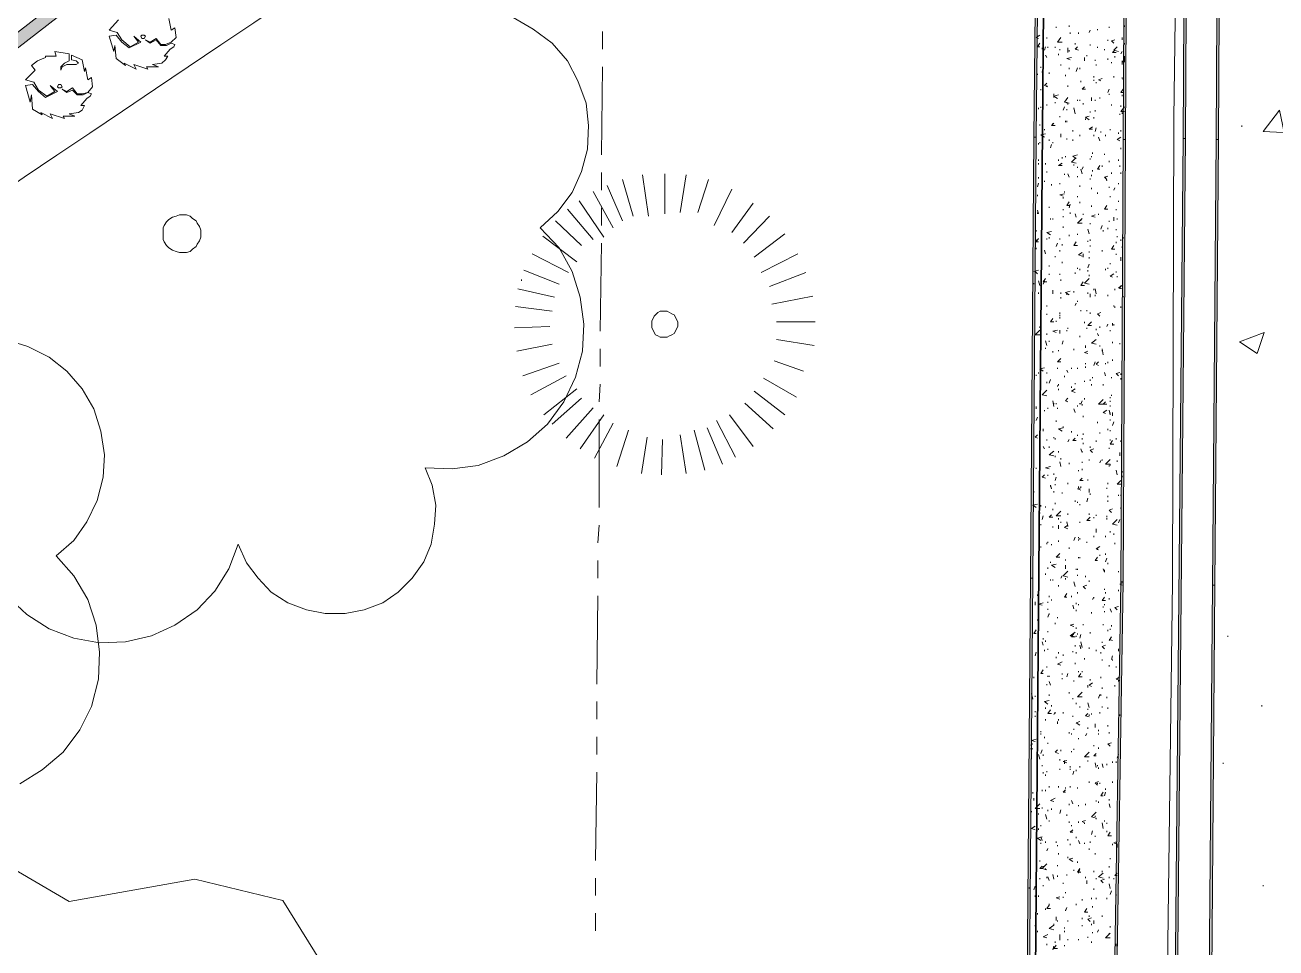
# Model space of a CAD drawing. Header units: inches. Extents: x 10 to 486, y 7 to 426.
# Drawn here: x 321 to 391.9, y 224.1 to 276.4 of the extents above; entities that cross this region are included whole.
import ezdxf

# ---------------------------------------------------------------- set-up
doc = ezdxf.new("R2010")
doc.units = ezdxf.units.IN
doc.header["$LTSCALE"] = 3
doc.header["$MEASUREMENT"] = 0
doc.layers.add('PDF_Geometry', color=7, linetype='Continuous', true_color=0x999999)
doc.layers.add('PDF_Solid Fills', color=7, linetype='Continuous')

msp = doc.modelspace()

# ---------------------------------------------------------------- hatches: boundary and pattern name
at = {"layer": 'PDF_Solid Fills', "true_color": 0x767676, "transparency": 33554559}
for points in [[(386.743, 270.017), (386.81, 270.017), (386.943, 295.083), (386.81, 295.083), (386.677, 270.017)], [(386.277, 220.017), (386.343, 220.017), (386.81, 270.017), (386.677, 270.017), (386.21, 220.017)]]:
    msp.add_hatch(color=8, dxfattribs=at).paths.add_polyline_path(points)

# ---------------------------------------------------------------- linework, layer by layer
at = {"layer": 'PDF_Geometry', "color": 7, "lineweight": 35}
msp.add_lwpolyline([(152.877, 30.217), (376.677, 27.083), (379.477, 363.817), (346.277, 380.083), (56.61, 152.817)], close=True, dxfattribs=at)
at = {"layer": 'PDF_Geometry', "color": 8, "lineweight": 13, "true_color": 0x767676}
msp.add_lwpolyline([(382.743, 203.55), (383.61, 204.083), (384.41, 204.817), (385.01, 205.683), (385.41, 206.683), (385.543, 207.683), (385.743, 220.017), (386.077, 244.883), (386.143, 271.15), (386.477, 295.083), (386.543, 320.217), (386.677, 344.883), (386.81, 364.817), (386.743, 366.083), (386.477, 367.283), (386.077, 368.417), (385.543, 369.283), (384.81, 370.15), (384.01, 370.817), (383.143, 371.35), (382.61, 371.683), (381.21, 372.283), (379.477, 372.617)], dxfattribs=at)
at = {"layer": 'PDF_Geometry', "color": 9, "lineweight": 13, "true_color": 0xbbbbbb}
msp.add_lwpolyline([(266.877, 233.283), (283.343, 246.35), (329.41, 282.017), (373.943, 316.283), (374.01, 329.217), (349.61, 349.483), (341.277, 356.683), (340.877, 356.15), (348.21, 349.817), (373.277, 328.883), (373.143, 316.617), (328.943, 282.55), (300.477, 260.483), (283.143, 247.017), (259.477, 228.683), (259.543, 228.017), (260.01, 228.017)], close=True, dxfattribs=at)
at = {"layer": 'PDF_Geometry', "lineweight": 5}
for points in [[(378.21, 270.083), (378.343, 270.083), (378.61, 295.15), (378.477, 295.15)], [(383.277, 269.95), (383.41, 269.95), (383.543, 295.083), (383.41, 295.083)], [(378.01, 245.083), (378.143, 245.083), (378.343, 270.083), (378.21, 270.083)], [(383.143, 244.883), (383.277, 244.883), (383.41, 269.95), (383.277, 269.95)], [(377.81, 220.083), (377.943, 220.083), (378.143, 245.083), (378.01, 245.083)], [(382.743, 220.083), (382.877, 220.083), (383.277, 244.883), (383.143, 244.883)]]:
    msp.add_lwpolyline(points, close=True, dxfattribs=at)
at = {"layer": 'PDF_Geometry', "color": 8, "lineweight": 5, "true_color": 0x767676}
for points in [[(386.743, 270.017), (386.81, 270.017), (386.943, 295.083), (386.81, 295.083), (386.677, 270.017)], [(388.543, 269.95), (388.677, 269.95), (388.81, 294.883), (388.677, 294.883)], [(386.277, 220.017), (386.343, 220.017), (386.81, 270.017), (386.677, 270.017), (386.21, 220.017)], [(388.343, 244.683), (388.477, 244.683), (388.677, 269.95), (388.543, 269.95)], [(388.143, 220.217), (388.277, 220.217), (388.477, 244.683), (388.343, 244.683)]]:
    msp.add_lwpolyline(points, close=True, dxfattribs=at)
at = {"layer": 'PDF_Geometry', "lineweight": 13}
for points in [[(319.943, 244.083), (321.077, 243.017), (322.343, 242.217), (323.743, 241.683), (325.21, 241.417), (326.677, 241.483), (328.143, 241.817), (329.477, 242.417), (330.743, 243.283), (331.743, 244.35), (332.543, 245.617), (333.077, 247.017), (333.543, 245.95), (334.21, 245.083), (334.943, 244.283), (335.877, 243.683), (336.943, 243.283), (338.01, 243.083), (339.143, 243.083), (340.21, 243.283), (341.277, 243.683), (342.143, 244.283), (342.943, 245.083), (343.61, 246.017), (344.01, 247.017), (344.21, 248.15), (344.277, 249.217), (344.077, 250.35), (343.677, 251.35), (345.21, 251.283), (346.677, 251.483), (348.143, 252.017), (349.477, 252.817), (350.61, 253.817), (351.543, 255.083), (352.21, 256.483), (352.61, 257.95), (352.677, 259.483), (352.477, 261.017), (352.01, 262.483), (351.277, 263.817), (350.21, 264.95), (351.21, 265.883), (352.01, 266.95), (352.543, 268.15), (352.877, 269.417), (352.943, 270.75), (352.81, 272.017), (352.343, 273.283), (351.743, 274.417), (350.877, 275.417), (349.81, 276.217), (348.677, 276.883)], [(326.277, 276.75), (325.743, 276.15), (326.21, 276.017), (326.477, 275.617), (326.943, 275.217), (327.41, 275.483), (327.143, 275.817), (327.543, 275.483), (326.877, 275.15), (326.477, 275.483), (326.143, 275.883), (325.743, 275.817), (326.01, 274.95), (326.077, 275.283), (326.143, 274.55), (326.677, 274.15), (326.61, 274.283), (327.277, 273.95), (327.143, 274.217), (327.943, 273.95), (327.877, 274.083), (328.543, 274.083), (328.21, 274.217), (328.743, 274.283), (328.943, 274.483), (329.077, 274.683), (328.877, 274.683), (329.21, 275.083), (329.41, 275.217), (329.477, 275.35), (329.277, 275.417), (329.01, 275.283), (328.677, 275.283), (328.41, 275.617), (328.077, 275.417), (327.81, 275.617), (328.077, 275.483), (328.41, 275.683), (328.677, 275.35), (328.943, 275.35), (329.277, 275.483), (329.543, 275.75), (329.477, 276.283), (329.277, 276.15), (329.143, 276.817)], [(379.477, 276.35), (379.477, 276.283)], [(380.21, 276.417), (380.21, 276.35)], [(381.343, 276.017), (381.41, 276.15)], [(381.81, 276.217), (381.81, 276.15)], [(382.477, 276.35), (382.477, 276.283)], [(383.343, 276.417), (383.343, 276.35)], [(378.477, 275.683), (378.343, 275.75), (378.543, 275.883)], [(378.543, 275.217), (378.41, 275.217), (378.543, 275.417)], [(378.743, 275.817), (378.743, 275.75)], [(378.943, 275.75), (378.943, 275.683)], [(379.81, 275.483), (379.543, 275.483), (379.743, 275.75)], [(380.277, 276.017), (380.277, 275.95)], [(380.543, 275.417), (380.543, 275.35)], [(380.743, 276.017), (380.743, 275.95)], [(382.41, 275.617), (382.41, 275.55)], [(382.743, 275.417), (382.61, 275.55), (382.81, 275.617)], [(383.21, 275.75), (383.21, 275.683), (383.21, 275.617)], [(383.343, 275.417), (383.343, 275.35)], [(378.677, 275.15), (378.677, 275.083)], [(378.743, 274.817), (378.743, 274.75)], [(378.81, 275.017), (378.877, 275.217)], [(378.943, 274.617), (378.877, 274.75)], [(379.01, 275.217), (379.01, 275.15)], [(379.41, 275.217), (379.41, 275.15)], [(379.61, 274.817), (379.61, 274.75)], [(379.677, 275.083), (379.677, 275.017)], [(380.143, 274.883), (380.143, 275.15)], [(380.21, 275.017), (380.21, 274.95)], [(380.743, 275.017), (380.543, 275.083), (380.677, 275.217)], [(380.61, 275.15), (380.61, 275.083)], [(381.21, 274.75), (381.21, 274.683)], [(381.41, 275.35), (381.41, 275.283)], [(381.81, 275.217), (381.81, 275.15)], [(382.21, 275.083), (382.21, 275.017)], [(382.877, 274.883), (382.677, 274.883), (382.81, 275.017)], [(383.01, 274.95), (382.743, 275.017), (382.943, 275.217)], [(382.81, 274.683), (382.81, 274.617)], [(383.143, 274.817), (383.21, 274.95)], [(383.343, 274.35), (383.343, 274.683)], [(378.61, 274.083), (378.61, 274.017)], [(379.743, 274.217), (379.743, 274.15)], [(380.277, 274.483), (380.077, 274.55), (380.343, 274.617)], [(380.21, 274.017), (380.21, 273.95)], [(380.61, 273.817), (380.677, 274.017)], [(380.81, 274.017), (380.81, 273.95)], [(381.077, 274.417), (381.077, 274.617)], [(381.677, 274.483), (381.677, 274.417)], [(381.743, 274.217), (381.743, 274.15)], [(382.41, 274.55), (382.41, 274.483)], [(382.61, 274.35), (382.61, 274.283)], [(383.21, 274.217), (383.21, 274.417)], [(383.277, 274.417), (383.277, 274.35)], [(378.41, 273.683), (378.41, 273.617)], [(378.677, 273.817), (378.677, 273.75)], [(379.077, 273.75), (379.077, 273.683)], [(380.01, 273.617), (380.01, 273.55)], [(380.877, 273.283), (380.877, 273.217)], [(381.61, 273.55), (381.61, 273.483)], [(381.61, 273.35), (381.61, 273.283)], [(382.01, 273.283), (381.877, 273.35), (382.077, 273.417)], [(382.743, 273.55), (382.743, 273.483)], [(383.21, 273.483), (383.21, 273.417)], [(383.277, 273.417), (383.277, 273.35)], [(378.61, 272.817), (378.61, 272.75)], [(379.01, 272.95), (378.81, 273.017), (378.943, 273.15)], [(378.943, 273.017), (378.943, 272.95)], [(379.343, 272.35), (379.343, 272.55)], [(380.143, 273.017), (380.143, 272.95)], [(381.143, 272.817), (380.943, 272.817), (381.077, 272.95)], [(381.743, 273.217), (381.743, 273.15)], [(382.41, 272.617), (382.477, 272.817)], [(382.477, 272.55), (382.477, 272.483)], [(383.277, 272.617), (383.143, 272.617), (383.277, 272.817)], [(378.61, 271.817), (378.61, 271.75)], [(378.943, 271.95), (378.943, 271.883)], [(379.543, 272.283), (379.343, 272.417), (379.61, 272.483)], [(379.41, 272.083), (379.41, 272.017)], [(379.877, 271.617), (379.943, 271.817)], [(380.21, 272.017), (379.943, 272.083), (380.143, 272.35)], [(380.077, 272.083), (380.077, 272.017)], [(380.143, 272.017), (380.143, 271.95)], [(380.677, 272.217), (380.677, 272.15)], [(380.81, 272.217), (380.81, 272.15)], [(381.01, 272.017), (381.01, 271.95)], [(381.477, 272.15), (381.477, 272.35)], [(381.677, 272.217), (381.677, 272.15)], [(381.943, 272.35), (381.943, 272.283)], [(382.61, 271.95), (382.61, 271.883)], [(383.143, 271.883), (383.143, 271.817)], [(383.343, 271.55), (383.143, 271.55), (383.343, 271.817)], [(383.21, 272.483), (383.21, 272.417)], [(378.477, 271.75), (378.477, 271.683)], [(379.677, 271.283), (379.677, 271.217)], [(380.077, 271.683), (380.077, 271.617)], [(380.543, 271.417), (380.477, 271.75)], [(381.343, 271.083), (381.143, 271.217), (381.343, 271.283)], [(381.143, 271.15), (381.143, 271.083)], [(381.41, 271.55), (381.41, 271.483)], [(381.61, 271.217), (381.61, 271.15)], [(381.677, 271.617), (381.677, 271.55)], [(383.077, 271.417), (383.077, 271.35)], [(383.21, 271.483), (383.21, 271.417)], [(383.277, 271.55), (383.277, 271.483)], [(392.343, 270.35), (391.21, 270.417), (392.143, 271.617), (392.41, 270.35)], [(378.543, 270.817), (378.543, 270.75)], [(378.81, 270.55), (378.81, 270.483)], [(379.41, 270.75), (379.21, 270.75), (379.343, 270.883)], [(379.277, 270.883), (379.277, 270.817)], [(380.01, 271.017), (380.01, 270.95)], [(380.077, 271.017), (380.077, 270.95)], [(380.41, 270.483), (380.41, 270.417)], [(381.543, 270.55), (381.343, 270.55), (381.543, 270.683)], [(381.677, 270.417), (381.743, 270.617)], [(382.01, 270.417), (382.01, 270.35)], [(382.543, 270.55), (382.543, 270.483)], [(383.143, 270.483), (383.143, 270.417)], [(390.01, 270.75), (390.01, 270.683)], [(378.477, 269.75), (378.477, 269.683)], [(378.543, 269.817), (378.543, 269.75)], [(378.81, 270.083), (378.61, 270.217), (378.877, 270.283)], [(379.077, 269.95), (379.077, 269.883)], [(379.143, 269.483), (379.21, 269.683)], [(379.277, 269.817), (379.277, 269.75)], [(379.743, 270.083), (379.743, 270.283)], [(380.077, 270.017), (380.077, 269.95)], [(380.41, 269.95), (380.41, 269.883)], [(380.81, 270.217), (380.81, 270.15)], [(381.61, 270.217), (381.61, 270.15)], [(381.943, 269.883), (381.877, 270.083)], [(382.277, 270.217), (382.277, 270.15)], [(383.077, 269.883), (382.943, 269.95), (383.143, 270.083)], [(383.01, 270.35), (383.01, 270.283)], [(380.01, 269.017), (380.01, 268.95)], [(380.61, 268.883), (380.41, 269.017), (380.677, 269.083)], [(381.477, 269.017), (381.477, 268.95)], [(381.543, 269.217), (381.543, 269.15)], [(382.21, 269.15), (382.21, 269.083)], [(383.143, 269.483), (383.143, 269.417)], [(378.477, 268.817), (378.477, 268.75)], [(378.477, 268.617), (378.477, 268.55)], [(378.877, 268.617), (378.877, 268.55)], [(379.61, 268.817), (379.61, 268.75)], [(379.81, 268.483), (379.61, 268.483), (379.81, 268.617)], [(379.81, 268.95), (379.81, 268.883)], [(380.61, 268.617), (380.343, 268.683), (380.543, 268.883)], [(380.477, 268.55), (380.477, 268.483)], [(380.677, 268.417), (380.677, 268.35)], [(380.943, 268.017), (380.877, 268.283)], [(380.943, 268.283), (381.01, 268.417)], [(381.41, 268.883), (381.41, 268.817)], [(381.943, 268.283), (381.81, 268.283), (381.943, 268.483)], [(382.077, 268.483), (382.077, 268.417)], [(382.477, 268.75), (382.477, 268.683)], [(383.01, 268.817), (383.01, 268.75)], [(383.077, 268.483), (383.077, 268.417)], [(354.877, 267.683), (355.477, 265.617)], [(356.01, 267.95), (356.343, 265.617)], [(357.277, 268.017), (357.277, 265.75)], [(358.477, 267.95), (358.143, 265.817)], [(359.743, 267.683), (359.143, 265.817)], [(378.477, 267.817), (378.477, 267.75)], [(378.81, 267.617), (378.81, 267.55)], [(378.943, 268.15), (378.943, 268.083)], [(379.943, 268.017), (379.943, 267.95)], [(380.21, 267.817), (380.143, 268.017)], [(380.677, 267.883), (380.677, 267.817)], [(381.41, 267.75), (381.41, 267.683)], [(381.477, 267.95), (381.477, 267.883)], [(381.543, 268.217), (381.543, 268.15)], [(382.343, 267.683), (382.21, 267.817), (382.41, 267.883)], [(382.343, 267.617), (382.277, 267.817)], [(382.61, 268.083), (382.61, 268.017)], [(383.143, 268.083), (383.143, 268.017)], [(353.21, 267.017), (354.343, 264.95)], [(354.01, 267.35), (354.877, 265.35)], [(361.077, 267.15), (360.077, 265.083)], [(378.41, 267.283), (378.477, 267.483)], [(379.21, 267.417), (379.21, 267.35)], [(379.677, 267.483), (379.677, 267.417)], [(379.877, 266.75), (379.677, 266.817), (379.943, 266.883)], [(379.943, 267.017), (379.943, 266.95)], [(380.81, 267.35), (380.81, 267.283)], [(381.477, 267.217), (381.477, 267.15)], [(381.81, 266.95), (381.81, 266.883)], [(382.477, 267.283), (382.477, 267.217)], [(382.743, 267.083), (382.81, 267.217)], [(383.01, 267.483), (383.01, 267.417)], [(352.41, 266.483), (353.81, 264.417)], [(362.277, 266.35), (361.077, 264.683)], [(378.41, 266.817), (378.41, 266.75)], [(379.077, 266.15), (379.077, 266.083)], [(379.877, 266.683), (379.877, 266.617)], [(380.21, 266.217), (380.077, 266.217), (380.21, 266.417)], [(380.21, 266.083), (380.277, 266.283)], [(380.677, 266.75), (380.677, 266.683)], [(380.81, 266.417), (380.81, 266.35)], [(381.477, 266.217), (381.477, 266.15)], [(382.41, 266.017), (382.21, 266.017), (382.343, 266.217)], [(382.543, 266.75), (382.543, 266.683)], [(383.01, 266.483), (383.01, 266.417)], [(351.743, 266.017), (353.21, 264.283)], [(363.21, 265.617), (361.743, 264.083)], [(378.477, 265.75), (378.41, 265.95)], [(378.41, 265.817), (378.41, 265.75)], [(378.677, 265.883), (378.677, 265.817)], [(379.143, 265.483), (379.143, 265.417)], [(379.277, 265.483), (379.277, 265.417)], [(379.877, 266.017), (379.877, 265.95)], [(379.877, 265.617), (379.877, 265.55)], [(380.277, 265.817), (380.277, 265.75)], [(380.61, 265.55), (380.543, 265.75)], [(380.943, 265.217), (380.677, 265.217), (380.943, 265.483)], [(380.877, 265.417), (380.877, 265.35)], [(381.01, 265.75), (381.01, 265.683)], [(381.677, 265.55), (381.477, 265.617), (381.677, 265.683)], [(381.877, 265.75), (381.877, 265.683)], [(382.743, 265.35), (382.743, 265.55)], [(382.877, 266.017), (382.877, 265.95)], [(382.943, 265.483), (382.943, 265.417)], [(351.077, 265.35), (352.543, 263.95)], [(378.343, 264.817), (378.343, 264.75)], [(379.143, 264.55), (378.943, 264.683), (379.21, 264.75)], [(379.877, 265.017), (379.877, 264.95)], [(381.343, 264.617), (381.277, 264.883)], [(381.41, 265.217), (381.41, 265.15)], [(382.01, 264.883), (382.077, 265.083)], [(382.143, 264.817), (382.143, 264.75)], [(382.41, 264.95), (382.41, 264.883)], [(382.477, 265.35), (382.477, 265.283)], [(382.877, 264.883), (382.877, 264.817)], [(350.343, 264.483), (352.277, 263.017)], [(364.077, 264.617), (362.343, 263.283)], [(378.477, 264.15), (378.343, 264.15), (378.477, 264.35)], [(378.343, 264.283), (378.343, 264.217)], [(378.943, 264.35), (378.943, 264.283)], [(379.077, 264.417), (379.077, 264.35)], [(379.477, 263.883), (379.543, 264.083)], [(379.677, 264.35), (379.677, 264.283)], [(379.81, 264.017), (379.81, 263.95)], [(380.21, 264.55), (380.21, 264.483)], [(380.677, 263.95), (380.477, 263.95), (380.61, 264.15)], [(380.677, 264.617), (380.677, 264.55)], [(381.277, 264.217), (381.277, 264.15)], [(381.41, 264.283), (381.41, 264.217)], [(382.877, 264.15), (382.877, 264.083)], [(382.943, 264.483), (382.943, 264.417)], [(383.143, 264.283), (383.143, 264.217)], [(349.743, 263.483), (351.81, 262.417)], [(364.81, 263.483), (362.743, 262.417)], [(378.343, 263.817), (378.343, 263.75)], [(378.877, 263.483), (378.81, 263.683)], [(379.41, 263.35), (379.41, 263.283)], [(379.677, 263.683), (379.677, 263.617)], [(380.943, 263.35), (380.743, 263.417), (380.943, 263.55)], [(381.01, 263.283), (381.01, 263.483)], [(381.343, 263.617), (381.343, 263.55)], [(381.41, 263.95), (381.41, 263.883)], [(382.077, 263.683), (382.077, 263.617)], [(382.81, 263.75), (382.61, 263.75), (382.743, 263.95)], [(382.877, 263.483), (382.877, 263.417)], [(383.21, 263.883), (383.21, 263.817)], [(378.277, 263.217), (378.277, 263.15)], [(378.277, 262.817), (378.277, 262.75)], [(379.077, 262.817), (379.077, 262.75)], [(379.81, 263.017), (379.81, 262.95)], [(380.677, 262.683), (380.677, 262.617)], [(380.81, 262.617), (380.81, 262.55)], [(381.277, 262.683), (381.343, 262.883)], [(381.343, 263.283), (381.343, 263.217)], [(382.277, 262.617), (382.277, 262.55)], [(382.41, 262.683), (382.41, 262.617)], [(382.543, 262.95), (382.543, 262.883)], [(383.143, 263.083), (383.143, 263.283)], [(349.143, 262.017), (349.143, 261.95)], [(349.277, 262.55), (351.277, 261.75)], [(365.277, 262.417), (363.21, 261.617)], [(378.21, 262.483), (378.477, 262.55)], [(378.277, 262.483), (378.41, 262.35)], [(378.543, 261.683), (378.477, 261.95)], [(378.61, 262.217), (378.61, 262.15)], [(378.943, 261.883), (378.743, 261.883), (378.877, 262.083)], [(378.743, 261.75), (378.81, 261.95)], [(379.077, 262.35), (379.077, 262.283)], [(379.677, 262.35), (379.677, 262.283)], [(379.743, 262.017), (379.743, 261.95)], [(380.543, 262.417), (380.543, 262.35)], [(381.077, 261.683), (380.877, 261.683), (381.01, 261.883)], [(381.343, 261.75), (381.077, 261.817), (381.343, 262.083)], [(381.277, 262.55), (381.277, 262.483)], [(382.677, 262.15), (382.543, 262.217), (382.743, 262.35)], [(382.877, 262.483), (382.877, 262.417)], [(382.943, 262.217), (382.943, 262.15)], [(348.943, 261.483), (351.01, 261.017)], [(378.21, 261.817), (378.21, 261.75)], [(378.477, 261.283), (378.477, 261.217)], [(379.277, 261.217), (379.277, 261.417)], [(379.743, 261.283), (379.743, 261.217)], [(380.21, 261.15), (380.01, 261.283), (380.277, 261.35)], [(380.077, 261.217), (380.077, 261.15)], [(380.477, 261.35), (380.477, 261.283)], [(381.277, 261.283), (381.277, 261.217)], [(381.41, 261.017), (381.41, 261.217)], [(381.61, 261.483), (381.61, 261.417)], [(381.743, 261.217), (381.677, 261.483)], [(382.81, 261.483), (382.81, 261.417)], [(383.21, 261.483), (383.01, 261.55), (383.21, 261.683)], [(383.077, 261.483), (383.143, 261.683)], [(348.81, 260.483), (350.877, 260.217)], [(365.677, 261.083), (363.343, 260.617)], [(378.943, 260.55), (378.943, 260.483)], [(379.743, 261.017), (379.743, 260.95)], [(380.543, 260.55), (380.61, 260.683)], [(380.677, 260.817), (380.677, 260.75)], [(381.677, 261.15), (381.677, 261.083)], [(382.41, 261.15), (382.41, 261.083)], [(382.743, 260.55), (382.743, 260.483)], [(382.81, 260.483), (382.81, 260.417)], [(383.143, 260.483), (383.143, 260.417)], [(383.277, 261.083), (383.277, 261.017)], [(378.943, 260.083), (378.943, 260.017)], [(379.343, 259.617), (379.143, 259.617), (379.277, 259.817)], [(379.677, 260.15), (379.677, 260.083)], [(379.677, 260.017), (379.677, 259.95)], [(379.677, 259.883), (379.677, 259.817)], [(380.877, 260.283), (380.877, 260.217)], [(381.21, 260.283), (381.21, 260.217)], [(381.41, 260.15), (381.41, 260.083)], [(381.943, 259.95), (381.81, 260.083), (382.01, 260.15)], [(348.743, 259.283), (350.743, 259.35)], [(365.81, 259.617), (363.61, 259.617)], [(378.543, 258.883), (378.277, 258.883), (378.543, 259.15)], [(378.543, 259.35), (378.543, 259.283)], [(379.477, 259.017), (379.277, 259.083), (379.543, 259.15)], [(379.477, 259.683), (379.477, 259.617)], [(379.677, 259.017), (379.677, 258.95), (379.677, 259.15)], [(380.077, 259.15), (380.077, 259.083)], [(380.143, 259.283), (380.143, 259.217)], [(381.077, 259.617), (381.077, 259.55)], [(381.21, 259.283), (381.21, 259.217)], [(381.477, 259.417), (381.277, 259.417), (381.477, 259.617)], [(381.743, 259.217), (381.743, 259.15)], [(381.943, 259.35), (381.943, 259.283)], [(382.343, 259.35), (382.41, 259.483)], [(382.543, 259.15), (382.543, 259.083)], [(382.677, 259.55), (382.677, 259.483), (382.677, 259.417)], [(382.743, 259.483), (382.743, 259.417)], [(320.677, 233.417), (321.943, 234.217), (323.143, 235.217), (324.077, 236.483), (324.743, 237.817), (325.143, 239.35), (325.21, 240.883), (325.01, 242.417), (324.543, 243.883), (323.743, 245.217), (322.743, 246.35), (323.743, 247.217), (324.477, 248.283), (325.077, 249.483), (325.41, 250.817), (325.477, 252.083), (325.277, 253.417), (324.877, 254.683), (324.21, 255.817), (323.343, 256.817), (322.343, 257.617), (321.143, 258.217), (319.877, 258.617)], [(348.877, 257.95), (350.877, 258.35)], [(365.743, 258.283), (363.61, 258.617)], [(378.943, 258.283), (378.877, 258.55)], [(378.943, 258.95), (378.943, 258.883)], [(379.077, 258.55), (379.077, 258.483)], [(379.81, 258.35), (379.877, 258.55)], [(380.81, 258.817), (380.81, 258.75)], [(381.743, 258.35), (381.477, 258.417), (381.743, 258.617)], [(381.877, 258.817), (381.81, 258.95)], [(382.677, 258.483), (382.677, 258.417)], [(383.077, 258.417), (383.077, 258.35)], [(378.877, 258.15), (378.877, 258.083)], [(379.277, 257.95), (379.277, 257.883)], [(379.61, 258.017), (379.61, 257.95)], [(380.477, 258.083), (380.477, 258.017)], [(381.277, 257.817), (381.077, 257.883), (381.277, 257.95)], [(381.143, 258.283), (381.143, 258.217), (381.143, 258.15)], [(381.943, 258.283), (381.943, 258.217)], [(382.143, 257.75), (382.077, 258.083)], [(382.077, 258.017), (382.077, 257.95)], [(349.21, 256.55), (351.277, 257.283)], [(363.477, 257.417), (365.143, 256.817)], [(378.743, 256.817), (378.543, 256.95), (378.81, 257.017)], [(379.743, 257.35), (379.543, 257.35), (379.743, 257.55)], [(379.543, 257.017), (379.543, 256.95)], [(380.343, 257.017), (380.343, 256.95)], [(380.677, 257.017), (380.677, 256.95)], [(381.143, 257.283), (381.143, 257.217)], [(381.143, 257.083), (381.143, 257.017)], [(381.61, 257.15), (381.677, 257.35)], [(381.877, 257.15), (381.743, 257.217), (381.877, 257.35)], [(382.277, 257.283), (382.277, 257.217)], [(382.41, 257.35), (382.41, 257.283)], [(382.677, 257.483), (382.677, 257.417)], [(349.677, 255.483), (351.677, 256.55)], [(364.743, 255.35), (362.877, 256.417)], [(378.343, 256.617), (378.343, 256.55)], [(378.477, 256.75), (378.477, 256.683)], [(378.943, 256.75), (378.943, 256.683)], [(378.943, 256.217), (378.943, 256.15)], [(379.077, 256.15), (379.143, 256.35)], [(379.943, 256.55), (379.943, 256.483)], [(380.143, 256.75), (380.077, 256.883)], [(381.077, 256.283), (381.077, 256.217)], [(381.41, 256.35), (381.41, 256.283)], [(381.543, 256.483), (381.543, 256.417)], [(382.277, 256.55), (382.21, 256.75)], [(382.61, 256.483), (382.61, 256.417)], [(383.01, 256.55), (382.877, 256.683), (383.077, 256.75)], [(383.143, 256.683), (383.143, 256.617)], [(383.143, 256.417), (383.143, 256.35)], [(350.41, 254.35), (352.277, 255.817)], [(364.077, 254.35), (362.343, 255.683)], [(378.943, 255.417), (378.677, 255.483), (378.943, 255.75)], [(379.543, 256.017), (379.543, 255.95)], [(379.61, 256.083), (379.61, 256.017)], [(379.61, 255.817), (379.61, 255.75)], [(380.343, 255.95), (380.343, 255.883)], [(380.543, 255.617), (380.343, 255.683), (380.543, 255.817)], [(380.543, 256.15), (380.543, 256.083)], [(381.477, 256.083), (381.477, 256.017)], [(382.143, 256.083), (382.143, 256.017)], [(382.61, 255.483), (382.61, 255.417)], [(350.877, 253.817), (352.543, 255.283)], [(363.41, 253.55), (361.81, 255.017)], [(378.343, 254.683), (378.343, 254.817)], [(379.343, 254.817), (379.277, 255.15)], [(379.343, 255.017), (379.343, 254.95)], [(379.477, 255.017), (379.477, 254.95)], [(380.143, 255.083), (380.01, 255.15), (380.143, 255.283)], [(380.677, 254.883), (380.677, 254.817)], [(380.81, 255.017), (380.81, 254.95)], [(380.877, 254.95), (380.943, 255.15)], [(380.943, 254.95), (380.943, 254.883)], [(381.077, 255.283), (381.077, 255.217)], [(382.143, 254.95), (381.877, 254.95), (382.143, 255.217)], [(382.343, 254.95), (382.143, 254.95), (382.277, 255.083)], [(382.543, 255.35), (382.543, 255.283)], [(382.543, 255.15), (382.543, 255.083)], [(382.543, 254.883), (382.543, 254.817)], [(351.677, 253.017), (353.21, 254.75)], [(352.477, 252.417), (353.81, 254.35)], [(362.277, 252.55), (360.943, 254.35)], [(378.343, 254.017), (378.41, 254.217)], [(378.81, 254.617), (378.81, 254.55)], [(379.01, 254.75), (379.01, 254.683)], [(379.543, 254.75), (379.543, 254.683)], [(380.543, 254.483), (380.477, 254.683)], [(381.01, 254.283), (381.01, 254.217)], [(382.277, 254.417), (382.143, 254.483), (382.343, 254.617)], [(382.543, 254.35), (382.477, 254.617)], [(382.543, 254.483), (382.543, 254.417)], [(382.543, 254.083), (382.543, 254.017)], [(382.677, 254.283), (382.677, 254.483)], [(353.277, 251.883), (354.343, 253.883)], [(354.543, 251.417), (355.21, 253.483)], [(359.543, 251.217), (358.943, 253.483)], [(360.543, 251.55), (359.677, 253.617)], [(361.277, 251.95), (360.21, 254.017)], [(378.743, 253.55), (378.743, 253.483), (378.743, 253.417)], [(379.477, 254.017), (379.477, 253.95)], [(379.81, 253.417), (379.61, 253.55), (379.877, 253.617), (379.877, 253.683)], [(380.343, 253.417), (380.343, 253.35)], [(381.81, 253.95), (381.81, 253.883)], [(382.41, 253.55), (382.41, 253.483)], [(382.543, 253.483), (382.543, 253.417)], [(382.677, 253.75), (382.743, 253.95)], [(355.943, 251.017), (356.277, 253.083)], [(357.077, 250.95), (357.143, 252.95)], [(358.477, 251.017), (358.143, 253.217)], [(378.41, 253.017), (378.277, 253.083), (378.41, 253.217)], [(378.943, 252.95), (378.943, 252.883)], [(379.343, 253.083), (379.343, 253.017)], [(379.41, 253.017), (379.41, 252.95)], [(380.143, 252.817), (380.21, 252.95)], [(380.61, 252.883), (380.41, 252.883), (380.543, 253.017)], [(380.677, 253.217), (380.677, 253.15)], [(380.943, 253.017), (380.943, 252.95)], [(381.01, 253.283), (381.01, 253.217)], [(381.01, 252.75), (381.01, 252.683)], [(381.743, 252.883), (381.743, 252.817)], [(381.943, 253.35), (381.943, 253.283)], [(382.543, 252.95), (382.543, 252.883)], [(382.743, 252.683), (382.543, 252.683), (382.677, 252.883)], [(382.877, 253.017), (382.877, 252.95)], [(383.143, 252.883), (383.143, 252.817)], [(378.81, 252.417), (378.743, 252.55)], [(379.077, 252.55), (379.077, 252.483)], [(379.343, 252.017), (379.077, 252.083), (379.343, 252.283)], [(379.41, 252.017), (379.41, 251.95)], [(379.61, 252.283), (379.61, 252.217)], [(380.943, 252.283), (380.943, 252.217), (380.877, 252.417)], [(381.41, 252.55), (381.41, 252.483)], [(381.543, 252.217), (381.41, 252.35), (381.61, 252.417)], [(382.477, 252.483), (382.477, 252.417)], [(383.077, 252.017), (383.077, 252.217)], [(378.343, 251.35), (378.343, 251.283)], [(379.077, 251.283), (378.877, 251.35), (379.143, 251.417)], [(379.743, 251.417), (379.677, 251.683)], [(379.743, 251.883), (379.743, 251.817)], [(380.21, 251.617), (380.21, 251.55)], [(380.943, 251.683), (380.943, 251.617)], [(380.943, 251.283), (380.943, 251.217)], [(381.343, 251.817), (381.343, 251.75)], [(381.943, 251.617), (382.01, 251.75)], [(382.077, 251.817), (382.077, 251.75)], [(382.543, 251.483), (382.543, 251.55), (382.277, 251.55), (382.543, 251.817)], [(382.477, 251.483), (382.477, 251.417)], [(382.943, 251.75), (382.943, 251.683)], [(378.877, 250.75), (378.677, 250.817), (378.81, 250.95)], [(379.01, 250.95), (379.01, 250.883)], [(379.343, 251.017), (379.343, 250.95)], [(379.41, 250.617), (379.477, 250.817)], [(380.743, 251.217), (380.743, 251.15)], [(381.01, 250.617), (380.81, 250.617), (380.943, 250.75)], [(381.277, 250.683), (381.277, 250.617)], [(382.943, 250.95), (382.877, 251.217)], [(383.143, 250.417), (382.943, 250.417), (383.143, 250.617)], [(383.21, 250.883), (383.21, 250.817)], [(378.21, 250.017), (378.21, 249.95)], [(379.21, 250.15), (379.143, 250.35), (379.143, 250.283)], [(379.343, 250.017), (379.343, 249.95)], [(379.41, 250.417), (379.41, 250.35)], [(379.81, 249.95), (379.81, 249.883)], [(380.143, 250.483), (380.143, 250.417)], [(380.877, 250.083), (380.677, 250.15), (380.877, 250.217), (380.877, 250.283)], [(380.743, 250.283), (380.743, 250.217)], [(381.343, 249.95), (381.343, 250.15)], [(381.41, 249.883), (381.41, 249.817)], [(382.343, 250.217), (382.343, 250.15)], [(382.41, 250.483), (382.41, 250.417)], [(383.01, 249.817), (383.01, 249.75)], [(383.143, 249.817), (383.143, 249.75)], [(378.343, 249.083), (378.143, 249.217), (378.41, 249.283)], [(378.61, 249.217), (378.61, 249.15)], [(378.877, 249.15), (378.877, 249.083)], [(379.41, 249.35), (379.41, 249.283)], [(380.543, 249.483), (380.543, 249.417)], [(380.677, 249.417), (380.677, 249.35)], [(380.81, 249.283), (380.81, 249.217)], [(381.21, 249.417), (381.277, 249.617)], [(382.41, 249.483), (382.41, 249.417)], [(378.543, 248.817), (378.543, 248.75)], [(378.677, 248.417), (378.743, 248.617)], [(379.277, 248.55), (379.077, 248.55), (379.21, 248.683)], [(379.277, 249.017), (379.277, 248.95)], [(379.743, 248.617), (379.477, 248.617), (379.743, 248.883)], [(379.61, 248.483), (379.61, 248.417)], [(380.143, 248.75), (380.143, 248.683)], [(381.41, 248.35), (381.21, 248.35), (381.41, 248.55)], [(381.343, 248.75), (381.343, 248.683)], [(381.61, 248.55), (381.61, 248.483)], [(381.743, 248.683), (381.743, 248.617)], [(382.343, 248.617), (382.343, 248.55)], [(382.343, 248.483), (382.343, 248.417)], [(382.61, 248.817), (382.477, 248.95), (382.677, 249.017)], [(382.943, 248.083), (382.677, 248.15), (382.943, 248.417)], [(383.01, 248.217), (383.077, 248.417)], [(383.143, 249.083), (383.143, 249.017)], [(378.61, 248.15), (378.61, 248.083)], [(379.277, 248.017), (379.277, 247.95)], [(379.61, 247.883), (379.61, 248.083)], [(379.743, 248.283), (379.743, 248.217)], [(380.143, 247.883), (379.943, 247.95), (380.143, 248.083)], [(380.143, 248.017), (380.077, 248.283)], [(380.81, 248.283), (380.81, 248.217)], [(381.743, 247.683), (381.743, 247.883)], [(382.543, 247.75), (382.543, 247.683)], [(378.943, 247.083), (378.943, 247.017)], [(379.01, 247.15), (379.01, 247.083)], [(379.21, 247.017), (379.21, 246.95)], [(379.61, 247.217), (379.61, 247.15)], [(380.477, 247.217), (380.543, 247.417)], [(380.743, 247.417), (380.743, 247.35)], [(380.743, 247.283), (380.743, 247.217)], [(380.81, 247.35), (380.81, 247.283)], [(381.21, 247.15), (381.21, 247.083)], [(381.61, 247.483), (381.61, 247.417)], [(382.277, 247.483), (382.277, 247.417)], [(382.743, 247.617), (382.743, 247.55)], [(382.81, 247.083), (382.81, 247.017)], [(378.61, 246.883), (378.61, 246.817)], [(379.677, 246.283), (379.477, 246.283), (379.677, 246.483)], [(380.21, 246.817), (380.21, 246.75)], [(380.743, 246.283), (380.743, 246.217)], [(380.81, 246.283), (380.81, 246.217)], [(381.81, 246.083), (381.677, 246.083), (381.81, 246.283)], [(381.877, 246.683), (381.743, 246.75), (381.943, 246.883)], [(381.81, 246.75), (381.81, 246.683)], [(381.943, 246.417), (381.943, 246.35)], [(382.277, 246.483), (382.277, 246.417)], [(378.143, 245.95), (378.143, 245.883)], [(379.01, 245.683), (379.01, 245.617)], [(379.143, 246.017), (379.143, 245.95)], [(379.41, 245.683), (379.21, 245.817), (379.477, 245.883)], [(380.01, 246.15), (380.01, 246.083)], [(380.01, 245.617), (380.01, 245.817)], [(380.61, 245.617), (380.61, 245.55)], [(380.677, 245.617), (380.677, 245.55)], [(382.21, 245.55), (382.21, 245.483), (382.21, 245.417), (382.143, 245.617)], [(382.277, 246.017), (382.343, 246.217)], [(382.41, 245.95), (382.41, 245.883)], [(378.877, 245.35), (378.877, 245.283)], [(379.143, 245.017), (379.143, 244.95)], [(379.277, 245.017), (379.277, 244.95)], [(379.743, 245.083), (379.81, 245.217)], [(380.143, 245.15), (379.877, 245.217), (380.143, 245.483)], [(380.01, 245.083), (380.01, 245.017)], [(380.543, 244.617), (380.477, 244.883)], [(380.677, 245.283), (380.677, 245.217)], [(381.143, 245.217), (381.143, 245.15)], [(381.343, 244.95), (381.343, 244.883)], [(383.01, 245.483), (383.01, 245.417)], [(383.143, 245.283), (383.143, 245.217)], [(378.41, 244.15), (378.41, 244.083)], [(379.61, 244.683), (379.61, 244.617)], [(380.077, 244.017), (379.943, 244.017), (380.077, 244.217)], [(380.677, 244.283), (380.677, 244.217)], [(381.143, 244.483), (381.01, 244.617), (381.21, 244.683)], [(382.21, 244.483), (382.21, 244.417)], [(382.277, 244.283), (382.277, 244.217)], [(383.01, 244.417), (383.01, 244.35)], [(383.21, 244.683), (383.077, 244.75), (383.21, 244.817)], [(378.277, 243.55), (378.277, 243.75)], [(378.477, 243.817), (378.477, 243.75)], [(378.677, 243.55), (378.477, 243.617), (378.743, 243.683)], [(379.01, 243.75), (379.01, 243.683)], [(379.077, 244.083), (379.077, 244.017)], [(379.21, 243.883), (379.21, 243.817)], [(380.01, 244.083), (380.01, 244.017)], [(380.343, 244.083), (380.343, 244.017)], [(380.477, 243.35), (380.41, 243.55)], [(380.61, 243.683), (380.61, 243.617)], [(380.743, 243.617), (380.743, 243.55)], [(381.543, 243.883), (381.61, 244.017), (381.61, 243.95)], [(382.277, 243.817), (382.077, 243.817), (382.21, 244.017)], [(382.143, 243.483), (382.143, 243.417)], [(382.21, 243.617), (382.21, 243.55)], [(382.477, 243.95), (382.477, 243.883)], [(382.943, 243.283), (382.81, 243.417), (383.01, 243.483)], [(378.41, 242.75), (378.41, 242.683)], [(379.01, 243.35), (379.01, 243.283)], [(379.01, 242.883), (379.077, 243.083), (379.077, 243.017)], [(379.543, 242.883), (379.543, 242.817)], [(380.61, 243.283), (380.61, 243.217)], [(381.477, 243.15), (381.477, 243.083)], [(382.21, 243.217), (382.21, 243.15)], [(382.61, 243.15), (382.543, 243.35)], [(378.343, 241.95), (378.21, 241.95), (378.343, 242.15)], [(379.01, 242.083), (379.01, 242.017)], [(379.41, 242.55), (379.41, 242.483)], [(380.477, 242.35), (380.277, 242.417), (380.477, 242.483)], [(380.543, 242.017), (380.277, 241.817), (380.543, 241.75), (380.343, 241.75), (380.477, 241.95)], [(380.61, 242.283), (380.61, 242.217)], [(381.01, 242.483), (381.01, 242.417)], [(381.41, 242.017), (381.41, 241.95)], [(382.143, 242.483), (382.143, 242.417)], [(382.41, 242.15), (382.41, 242.083)], [(382.543, 242.217), (382.543, 242.15)], [(382.61, 242.417), (382.61, 242.35)], [(378.743, 241.283), (378.677, 241.483)], [(378.743, 241.683), (378.743, 241.617)], [(378.877, 241.55), (378.877, 241.483)], [(380.61, 241.817), (380.61, 241.75)], [(380.677, 241.95), (380.677, 241.883)], [(380.81, 241.683), (380.877, 241.883)], [(380.943, 241.15), (380.877, 241.483)], [(382.077, 241.483), (382.077, 241.417)], [(382.477, 241.55), (382.61, 241.75)], [(382.477, 241.617), (382.677, 241.55)], [(383.077, 241.483), (383.077, 241.417)], [(389.21, 241.817), (389.21, 241.75)], [(378.277, 240.683), (378.343, 240.883)], [(378.81, 241.017), (378.81, 240.95)], [(379.01, 241.083), (379.01, 241.017)], [(379.477, 240.617), (379.477, 240.55)], [(379.61, 240.883), (379.61, 240.817)], [(379.877, 240.75), (379.877, 240.683)], [(380.41, 240.95), (380.41, 240.883)], [(380.543, 241.283), (380.543, 241.217)], [(380.61, 240.883), (380.61, 240.817)], [(380.877, 241.083), (380.81, 241.283)], [(381.343, 241.15), (381.343, 241.083)], [(381.743, 241.017), (381.743, 240.95)], [(382.01, 240.883), (382.01, 240.817)], [(382.21, 241.083), (382.077, 241.217), (382.277, 241.283)], [(382.61, 240.483), (382.677, 240.683)], [(383.01, 240.95), (383.01, 241.083)], [(378.743, 239.683), (378.61, 239.683), (378.743, 239.883)], [(378.943, 240.083), (378.943, 240.017)], [(379.743, 240.15), (379.543, 240.217), (379.81, 240.35)], [(380.543, 240.283), (380.543, 240.217)], [(381.077, 240.55), (381.077, 240.483)], [(382.077, 240.483), (382.077, 240.417)], [(382.477, 240.15), (382.477, 240.083)], [(382.677, 240.483), (382.677, 240.417)], [(382.877, 240.083), (382.877, 240.017)], [(378.21, 239.483), (378.21, 239.417)], [(379.01, 239.55), (379.01, 239.483)], [(379.077, 239.55), (379.077, 239.483)], [(379.143, 239.017), (379.077, 239.217)], [(379.81, 239.683), (379.81, 239.617)], [(379.81, 239.417), (379.81, 239.35)], [(380.077, 239.483), (380.143, 239.683)], [(380.477, 239.283), (380.477, 239.217)], [(380.743, 239.817), (380.743, 239.75)], [(380.943, 239.483), (380.743, 239.483), (380.877, 239.683)], [(380.943, 239.817), (380.943, 239.75)], [(381.41, 239.35), (381.41, 239.283)], [(382.01, 239.483), (382.01, 239.417)], [(383.077, 239.283), (382.877, 239.35), (383.077, 239.483)], [(383.01, 239.283), (383.01, 239.217)], [(378.143, 238.217), (378.077, 238.55)], [(378.943, 239.083), (378.943, 239.017)], [(379.077, 238.483), (379.077, 238.417)], [(380.21, 238.617), (380.21, 238.55)], [(380.943, 238.35), (380.677, 238.35), (380.943, 238.617)], [(381.277, 238.883), (381.277, 239.017)], [(381.477, 238.95), (381.343, 239.017), (381.543, 239.15)], [(381.877, 238.283), (381.943, 238.483)], [(382.01, 238.483), (382.01, 238.417)], [(382.077, 238.883), (382.077, 238.817)], [(382.81, 239.017), (382.81, 238.95)], [(378.277, 238.417), (378.277, 238.35)], [(379.01, 237.95), (378.81, 238.083), (379.077, 238.15)], [(378.877, 238.083), (378.877, 238.017)], [(378.877, 237.75), (378.877, 237.683)], [(379.21, 237.883), (379.21, 237.817)], [(380.41, 238.283), (380.41, 238.217)], [(380.61, 238.017), (380.61, 237.95)], [(380.81, 237.817), (380.81, 237.75)], [(381.343, 237.75), (381.277, 238.017)], [(382.077, 237.817), (382.077, 237.75)], [(382.343, 238.35), (382.343, 238.283)], [(382.41, 237.75), (382.41, 237.683)], [(391.143, 237.883), (391.143, 237.817)], [(378.277, 237.55), (378.277, 237.483)], [(378.277, 237.283), (378.277, 237.217)], [(378.877, 237.083), (378.877, 237.017)], [(379.21, 237.417), (379.01, 237.417), (379.143, 237.617)], [(379.343, 237.35), (379.41, 237.483), (379.41, 237.417)], [(379.61, 237.083), (379.61, 237.017)], [(379.877, 237.483), (379.877, 237.417)], [(380.41, 237.283), (380.41, 237.217)], [(381.343, 237.217), (381.143, 237.283), (381.277, 237.417)], [(381.277, 237.683), (381.277, 237.617)], [(381.343, 237.35), (381.343, 237.283)], [(381.477, 237.417), (381.477, 237.35)], [(381.943, 237.483), (381.943, 237.417)], [(383.077, 237.35), (383.077, 237.283)], [(378.61, 236.417), (378.61, 236.35)], [(379.543, 236.817), (379.543, 236.95)], [(380.21, 236.35), (380.21, 236.283)], [(380.477, 236.55), (380.477, 236.483)], [(380.81, 236.75), (380.61, 236.883), (380.81, 236.95)], [(381.277, 236.617), (381.277, 236.55)], [(381.677, 236.617), (381.677, 236.817)], [(381.877, 236.483), (381.877, 236.417)], [(382.41, 236.75), (382.41, 236.683)], [(382.477, 236.35), (382.477, 236.283)], [(378.01, 235.617), (378.143, 235.683)], [(378.277, 235.817), (378.077, 235.883), (378.343, 235.95)], [(378.61, 236.283), (378.61, 236.217)], [(378.81, 236.083), (378.81, 236.017)], [(379.01, 235.75), (379.01, 235.683)], [(380.343, 236.283), (380.343, 236.217)], [(380.743, 236.017), (380.743, 235.95)], [(381.143, 236.15), (381.21, 236.283)], [(381.61, 235.617), (381.61, 235.55)], [(381.877, 236.283), (381.877, 236.217)], [(382.543, 235.55), (382.41, 235.683), (382.61, 235.75)], [(378.01, 235.417), (378.143, 235.417)], [(378.543, 234.817), (378.477, 235.083)], [(378.61, 235.15), (378.677, 235.35)], [(378.743, 235.083), (378.743, 235.017)], [(379.61, 235.15), (379.41, 235.217), (379.543, 235.35)], [(379.743, 235.35), (379.743, 235.283)], [(380.343, 235.283), (380.343, 235.217)], [(380.477, 235.417), (380.477, 235.35)], [(381.343, 234.95), (381.077, 234.95), (381.343, 235.217)], [(381.743, 235.017), (381.61, 235.017), (381.743, 235.15)], [(381.877, 235.483), (381.877, 235.417)], [(382.943, 234.883), (383.01, 235.083)], [(378.077, 234.883), (378.077, 234.817)], [(378.677, 234.483), (378.677, 234.417)], [(379.677, 234.817), (379.677, 234.75)], [(379.677, 234.283), (379.677, 234.217)], [(380.077, 234.617), (379.877, 234.683), (380.077, 234.75)], [(379.943, 234.55), (379.943, 234.75)], [(380.277, 234.417), (380.277, 234.35)], [(380.277, 234.283), (380.277, 234.217)], [(380.61, 234.217), (380.61, 234.15)], [(380.81, 234.417), (380.81, 234.35)], [(381.277, 234.75), (381.277, 234.683)], [(381.743, 234.35), (381.677, 234.617)], [(381.81, 234.483), (381.81, 234.417)], [(381.877, 234.35), (381.877, 234.283)], [(382.143, 234.35), (382.077, 234.55)], [(382.343, 234.55), (382.343, 234.483)], [(382.677, 234.683), (382.677, 234.617)], [(382.877, 234.683), (382.877, 234.617)], [(388.943, 234.617), (388.943, 234.55)], [(378.743, 234.083), (378.743, 234.017)], [(378.877, 233.95), (378.877, 233.883)], [(378.943, 234.15), (378.943, 234.083)], [(380.41, 233.95), (380.477, 234.15)], [(381.343, 233.55), (381.343, 233.483)], [(381.81, 233.35), (381.677, 233.483), (381.877, 233.55)], [(381.81, 233.483), (381.81, 233.417)], [(381.943, 233.483), (381.943, 233.417)], [(382.677, 233.55), (382.677, 233.483)], [(378.143, 232.95), (378.143, 232.883)], [(378.677, 233.083), (378.677, 233.017)], [(378.877, 233.083), (378.877, 233.017)], [(379.077, 233.283), (379.077, 233.217)], [(379.61, 233.283), (379.61, 233.217)], [(380.01, 232.95), (379.877, 232.95), (380.01, 233.083)], [(380.01, 233.217), (380.01, 233.15)], [(380.277, 233.283), (380.277, 233.217)], [(380.677, 233.217), (380.677, 233.15)], [(382.143, 232.75), (382.01, 232.75), (382.143, 232.95)], [(382.21, 232.75), (382.277, 232.95)], [(382.277, 233.15), (382.277, 233.083)], [(378.21, 232.483), (378.21, 232.617)], [(378.543, 232.017), (378.277, 232.017), (378.543, 232.283)], [(378.677, 232.083), (378.677, 232.017)], [(379.343, 232.417), (379.143, 232.483), (379.41, 232.617)], [(380.21, 232.283), (380.21, 232.217)], [(380.41, 232.283), (380.343, 232.483)], [(380.743, 232.217), (380.743, 232.15)], [(381.143, 232.283), (381.143, 232.217)], [(381.743, 232.483), (381.743, 232.417)], [(381.877, 232.417), (381.877, 232.35)], [(382.477, 232.55), (382.477, 232.483)], [(382.543, 232.083), (382.477, 232.283)], [(378.077, 231.883), (378.077, 231.817)], [(378.477, 231.75), (378.477, 231.683)], [(378.943, 231.417), (378.877, 231.683)], [(379.01, 231.95), (379.01, 231.883)], [(379.21, 232.017), (379.21, 231.95)], [(379.677, 231.75), (379.743, 231.95)], [(380.077, 231.683), (380.077, 231.617)], [(381.743, 231.417), (381.743, 231.483), (381.477, 231.55), (381.743, 231.817)], [(381.677, 231.617), (381.677, 231.55)], [(335.01, 205.35), (338.543, 214.883), (338.077, 222.817), (335.61, 226.817), (330.61, 228.017), (323.477, 226.75), (316.077, 231.083), (311.21, 228.217), (306.277, 222.95), (305.143, 222.083), (299.41, 221.483), (294.143, 221.017)], [(378.277, 230.817), (378.077, 230.883), (378.277, 231.017)], [(378.477, 230.883), (378.477, 230.817)], [(378.61, 231.083), (378.61, 231.017)], [(379.077, 231.35), (379.077, 231.283)], [(380.21, 231.283), (380.21, 231.217)], [(380.41, 230.683), (380.277, 230.683), (380.41, 230.817)], [(380.343, 231.083), (380.343, 231.017)], [(380.743, 231.283), (380.743, 231.217)], [(381.077, 231.15), (381.077, 231.217), (380.943, 231.283), (381.143, 231.35)], [(381.477, 230.55), (381.543, 230.75)], [(382.143, 230.883), (382.077, 231.217)], [(382.21, 231.35), (382.21, 231.283)], [(382.343, 231.217), (382.343, 231.15)], [(382.343, 230.75), (382.343, 230.683)], [(382.61, 230.483), (382.41, 230.483), (382.543, 230.683)], [(378.61, 230.217), (378.41, 230.35), (378.677, 230.417)], [(378.677, 230.217), (378.61, 230.417)], [(378.61, 230.083), (378.61, 230.017)], [(378.877, 230.15), (378.877, 230.083)], [(379.477, 230.15), (379.477, 230.083)], [(379.543, 229.95), (379.543, 229.883)], [(380.143, 230.283), (380.143, 230.217)], [(380.277, 230.017), (380.277, 229.95)], [(380.61, 230.417), (380.61, 230.35)], [(380.81, 230.017), (380.743, 230.217)], [(381.077, 230.083), (381.077, 230.017)], [(381.41, 230.15), (381.41, 230.083)], [(381.677, 230.483), (381.677, 230.417)], [(382.677, 230.017), (382.677, 229.95)], [(382.877, 230.017), (382.743, 230.083), (382.943, 230.15)], [(382.943, 229.817), (382.943, 230.017)], [(378.943, 229.617), (379.01, 229.75)], [(379.61, 229.483), (379.61, 229.417)], [(380.143, 229.283), (380.143, 229.217)], [(381.343, 229.75), (381.343, 229.683)], [(381.677, 229.483), (381.677, 229.417)], [(378.543, 229.083), (378.543, 229.017)], [(378.943, 228.883), (378.677, 228.617), (378.543, 228.617), (378.677, 228.75)], [(378.677, 228.617), (378.943, 228.55)], [(378.743, 228.75), (378.743, 228.683)], [(378.877, 228.617), (378.877, 228.55)], [(379.543, 228.817), (379.543, 228.75)], [(380.41, 229.017), (380.21, 229.15), (380.41, 229.217)], [(380.477, 228.55), (380.477, 228.483)], [(380.677, 229.017), (380.677, 228.95)], [(380.877, 228.417), (380.677, 228.417), (380.81, 228.617)], [(380.743, 228.35), (380.743, 228.417), (380.81, 228.55)], [(382.477, 228.75), (382.477, 228.683)], [(382.543, 229.217), (382.543, 229.15)], [(378.543, 228.083), (378.543, 228.017)], [(378.943, 228.15), (378.943, 228.083)], [(379.077, 227.95), (379.01, 228.15)], [(379.343, 228.017), (379.277, 228.283)], [(379.543, 228.217), (379.543, 228.15)], [(379.877, 227.817), (379.877, 227.75)], [(380.077, 228.283), (380.077, 228.217)], [(381.143, 228.15), (381.143, 228.083)], [(381.21, 227.75), (381.21, 227.95)], [(381.61, 228.483), (381.61, 228.417)], [(381.743, 228.083), (381.743, 228.017)], [(382.143, 228.083), (381.877, 228.15), (382.143, 228.35)], [(382.143, 227.817), (382.01, 227.95), (382.21, 228.017)], [(382.077, 228.483), (382.077, 228.417)], [(382.477, 228.15), (382.477, 228.083)], [(382.743, 228.083), (382.743, 228.017)], [(382.943, 228.217), (382.81, 228.217), (382.943, 228.35)], [(377.943, 227.55), (377.943, 227.483)], [(378.21, 227.417), (378.277, 227.617)], [(378.743, 227.683), (378.743, 227.617)], [(380.01, 227.283), (380.01, 227.217)], [(381.61, 227.483), (381.61, 227.417)], [(382.543, 227.483), (382.477, 227.75)], [(382.543, 227.15), (382.61, 227.35)], [(382.877, 227.15), (382.877, 227.083)], [(391.21, 227.683), (391.21, 227.617)], [(378.277, 227.083), (378.277, 227.017)], [(378.477, 227.083), (378.477, 227.017)], [(379.143, 226.35), (378.943, 226.35), (379.077, 226.55), (379.077, 226.617)], [(379.677, 226.883), (379.477, 226.95), (379.677, 227.017)], [(379.877, 227.017), (379.877, 226.95)], [(380.01, 226.283), (380.01, 226.217), (380.077, 226.417)], [(380.61, 226.617), (380.61, 226.55)], [(380.943, 226.883), (380.943, 226.817)], [(381.477, 226.95), (381.477, 226.883)], [(381.543, 226.483), (381.543, 226.417)], [(381.743, 226.95), (381.743, 226.883)], [(382.343, 226.95), (382.343, 226.883)], [(378.41, 226.083), (378.41, 226.017)], [(378.877, 226.35), (378.877, 226.283)], [(379.477, 225.683), (379.477, 225.883)], [(379.543, 225.683), (379.543, 225.617)], [(380.143, 225.683), (380.143, 225.617)], [(380.943, 225.817), (380.943, 225.75)], [(381.277, 226.15), (381.077, 226.15), (381.21, 226.35)], [(381.41, 225.617), (381.277, 225.75), (381.477, 225.817)], [(381.343, 225.95), (381.343, 225.883)], [(381.61, 225.483), (381.61, 225.683)], [(382.077, 225.95), (382.077, 225.883)], [(378.277, 225.417), (378.277, 225.35)], [(378.343, 225.15), (378.343, 225.083)], [(378.41, 225.083), (378.41, 225.017)], [(379.343, 225.15), (379.077, 225.217), (379.343, 225.417), (379.343, 225.483)], [(379.943, 225.283), (379.943, 225.217)], [(379.943, 225.083), (379.943, 225.017)], [(380.943, 225.417), (380.943, 225.35)], [(381.477, 225.483), (381.477, 225.417)], [(381.543, 225.017), (381.543, 224.95)], [(381.81, 225.017), (381.877, 225.15)], [(382.543, 225.35), (382.543, 225.283)], [(378.943, 224.683), (378.743, 224.75), (379.01, 224.883)], [(378.943, 224.35), (378.943, 224.283)], [(379.543, 224.083), (379.343, 224.083), (379.477, 224.283)], [(379.41, 224.483), (379.41, 224.417)], [(379.677, 224.55), (379.677, 224.883)], [(379.943, 224.283), (379.943, 224.217)], [(380.143, 224.617), (380.143, 224.55)], [(380.743, 224.617), (380.743, 224.55)], [(381.277, 224.75), (381.277, 224.683)], [(381.477, 224.483), (381.477, 224.417)], [(382.543, 224.683), (382.277, 224.683), (382.543, 224.95)], [(382.477, 224.95), (382.477, 224.883)], [(382.877, 224.217), (382.877, 224.35)], [(379.277, 224.017), (379.343, 224.217)]]:
    msp.add_lwpolyline(points, dxfattribs=at)
at = {"layer": 'PDF_Geometry', "color": 7, "lineweight": 20}
for points in [[(353.743, 275.083), (353.743, 276.083)], [(353.677, 269.083), (353.743, 274.083)], [(353.677, 267.083), (353.677, 268.083)], [(353.677, 265.083), (353.677, 266.083)], [(353.61, 259.083), (353.677, 264.083)], [(353.61, 257.083), (353.61, 258.083)], [(353.543, 255.083), (353.61, 256.083)], [(353.543, 249.083), (353.543, 254.083)], [(353.477, 247.083), (353.543, 248.083)], [(353.477, 245.083), (353.477, 246.083)], [(353.41, 239.083), (353.477, 244.083)], [(353.41, 237.083), (353.41, 238.083)], [(353.41, 235.083), (353.41, 236.083)], [(353.343, 229.083), (353.41, 234.083)], [(353.343, 227.083), (353.343, 228.083)], [(353.343, 225.083), (353.343, 226.083)]]:
    msp.add_lwpolyline(points, dxfattribs=at)
at = {"layer": 'PDF_Geometry', "lineweight": 13}
for points in [[(327.81, 275.817), (327.743, 275.883), (327.61, 275.883), (327.543, 275.817), (327.61, 275.683), (327.743, 275.683)], [(323.81, 271.283), (323.477, 271.417), (324.01, 271.483), (324.21, 271.617), (324.343, 271.883), (324.143, 271.883), (324.477, 272.283), (324.677, 272.417), (324.743, 272.55), (324.543, 272.617), (324.277, 272.483), (323.943, 272.483), (323.677, 272.75), (323.343, 272.617), (323.077, 272.817), (323.343, 272.683), (323.677, 272.883), (323.943, 272.55), (324.21, 272.55), (324.543, 272.617), (324.81, 272.95), (324.743, 273.483), (324.543, 273.35), (324.41, 274.017), (324.343, 273.817), (324.21, 274.483), (323.61, 274.75), (323.61, 274.483), (323.877, 274.417), (324.01, 274.283), (323.877, 274.217), (323.343, 274.217), (323.077, 274.083), (323.01, 273.883), (323.01, 274.083), (323.21, 274.283), (323.477, 274.417), (323.477, 274.817), (322.677, 274.95), (322.743, 274.683), (322.143, 274.683), (322.143, 274.617), (321.677, 274.417), (321.343, 274.15), (321.543, 273.883), (321.01, 273.35), (321.477, 273.217), (321.743, 272.75), (322.21, 272.417), (322.677, 272.683), (322.41, 273.017), (322.81, 272.683), (322.143, 272.35), (321.743, 272.683), (321.41, 273.083), (321.01, 273.017), (321.277, 272.083), (321.343, 272.483), (321.41, 271.683), (321.943, 271.35), (321.877, 271.483), (322.543, 271.15), (322.41, 271.417), (323.21, 271.15), (323.143, 271.283)], [(323.077, 272.95), (323.01, 273.083), (322.877, 273.083), (322.81, 272.95), (322.877, 272.883), (323.01, 272.883)], [(330.943, 264.617), (330.943, 264.817), (330.877, 265.017), (330.743, 265.217), (330.677, 265.35), (330.477, 265.483), (330.343, 265.617), (330.143, 265.683), (329.743, 265.683), (329.543, 265.617), (329.343, 265.55), (329.143, 265.417), (329.01, 265.283), (328.877, 265.083), (328.81, 264.95), (328.81, 264.283), (328.877, 264.15), (329.01, 263.95), (329.143, 263.817), (329.343, 263.683), (329.543, 263.617), (329.743, 263.55), (330.143, 263.55), (330.343, 263.617), (330.477, 263.75), (330.677, 263.883), (330.743, 264.017), (330.877, 264.217), (330.943, 264.417)], [(383.277, 264.35), (383.277, 264.417)], [(381.343, 262.217), (381.343, 262.283)], [(358.01, 259.483), (358.01, 259.617), (357.943, 259.75), (357.877, 259.883), (357.81, 260.017), (357.677, 260.083), (357.543, 260.15), (357.41, 260.217), (357.01, 260.217), (356.877, 260.15), (356.743, 260.017), (356.677, 259.95), (356.61, 259.817), (356.543, 259.683), (356.543, 259.283), (356.61, 259.15), (356.677, 259.017), (356.743, 258.883), (356.877, 258.817), (357.01, 258.75), (357.41, 258.75), (357.543, 258.817), (357.677, 258.883), (357.81, 258.95), (357.877, 259.083), (357.943, 259.217), (358.01, 259.35)], [(391.277, 259.017), (390.877, 257.817), (389.877, 258.483)], [(383.21, 251.083), (383.21, 251.15)], [(382.41, 249.683), (382.41, 249.75)]]:
    msp.add_lwpolyline(points, close=True, dxfattribs=at)
at = {"layer": 'PDF_Geometry', "lineweight": 5}
for points in [[(378.21, 270.083), (378.21, 270.083)], [(383.277, 244.883), (383.277, 244.883)]]:
    msp.add_lwpolyline(points, dxfattribs=at)
at = {"layer": 'PDF_Geometry', "color": 8, "lineweight": 5, "true_color": 0x767676}
for points in [[(386.81, 270.017), (386.81, 270.017)], [(388.677, 269.95), (388.677, 269.95)]]:
    msp.add_lwpolyline(points, dxfattribs=at)
at = {"layer": 'PDF_Geometry', "lineweight": 13}
msp.add_arc((85410.807, -126167.586), 152401.438, 123.91406091, 123.96801799, dxfattribs=at)
at = {"layer": 'PDF_Solid Fills', "color": 253, "lineweight": 5, "true_color": 0x999999, "transparency": 33554559}
for points in [[(378.21, 270.083), (378.343, 270.083), (378.477, 295.15), (378.61, 295.15)], [(383.277, 269.95), (383.41, 269.95), (383.41, 295.083), (383.543, 295.083)], [(378.01, 245.083), (378.143, 245.083), (378.21, 270.083), (378.343, 270.083)], [(383.143, 244.883), (383.277, 244.883), (383.277, 269.95), (383.41, 269.95)], [(377.81, 220.083), (377.943, 220.083), (378.01, 245.083), (378.143, 245.083)], [(382.743, 220.083), (382.877, 220.083), (383.143, 244.883), (383.277, 244.883)]]:
    msp.add_solid(points, dxfattribs=at)
at = {"layer": 'PDF_Solid Fills', "color": 8, "lineweight": 5, "true_color": 0x767676, "transparency": 33554559}
for points in [[(388.543, 269.95), (388.677, 269.95), (388.677, 294.883), (388.81, 294.883)], [(388.343, 244.683), (388.477, 244.683), (388.543, 269.95), (388.677, 269.95)], [(388.143, 220.217), (388.277, 220.217), (388.343, 244.683), (388.477, 244.683)]]:
    msp.add_solid(points, dxfattribs=at)
at = {"layer": 'PDF_Solid Fills', "color": 253, "lineweight": 13, "true_color": 0x999999, "transparency": 33554559}
for points in [[(328.277, 282.017), (300.477, 260.483), (301.61, 260.483)], [(328.277, 282.017), (329.41, 282.017), (301.61, 260.483)]]:
    msp.add_solid(points, dxfattribs=at)

doc.saveas('drawing.dxf')
